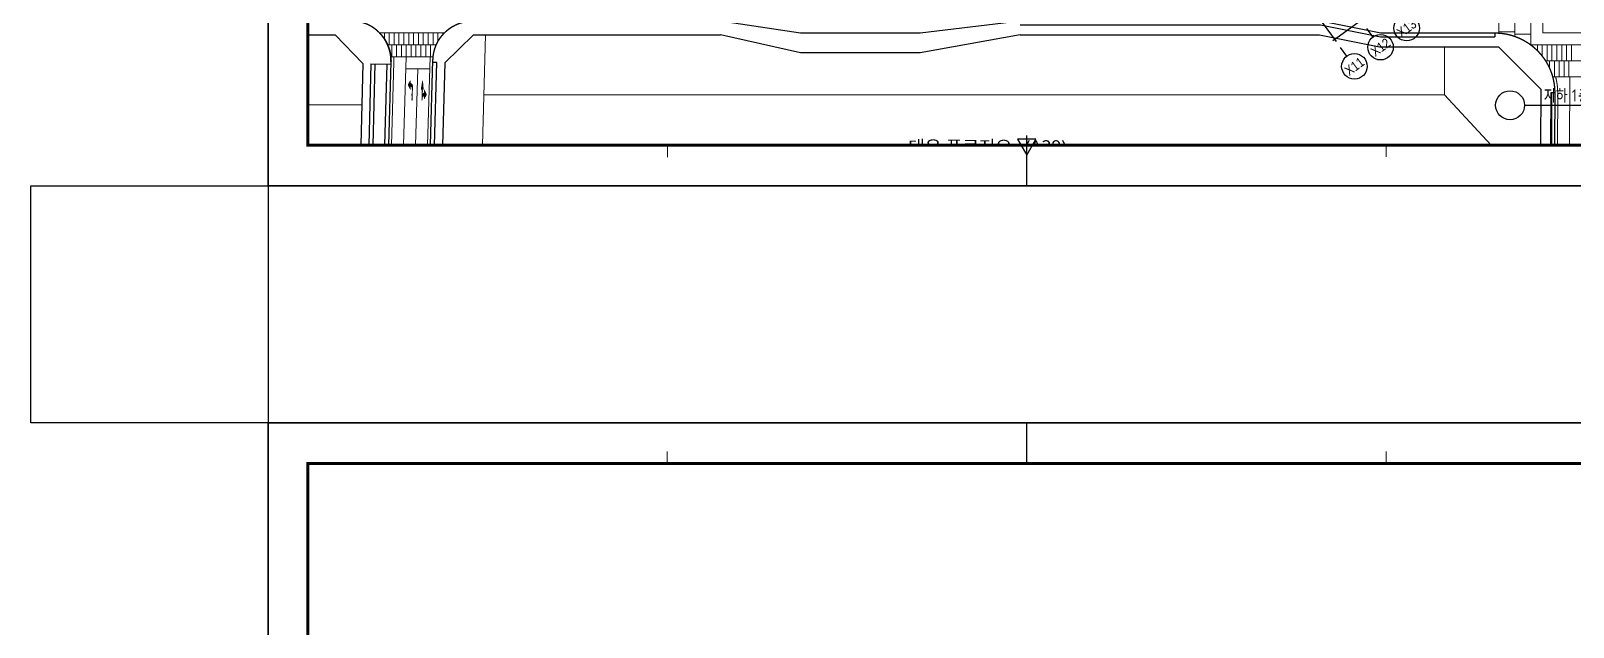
# Model space of a CAD drawing. Header units: millimetres. Extents: x 75184266 to 76346726, y -35850126 to -33679385.
# Drawn here: x 75184266 to 75570546, y -35188560 to -35039057 of the extents above; entities that cross this region are included whole.
import ezdxf
from ezdxf.enums import TextEntityAlignment as Align
from ezdxf.xclip import XClip

# ---------------------------------------------------------------- set-up
doc = ezdxf.new("R2010")
doc.units = ezdxf.units.MM
doc.header["$LTSCALE"] = 50
doc.header["$MEASUREMENT"] = 0
doc.header["$XCLIPFRAME"] = 2
doc.header["$PDMODE"] = 1
doc.header["$PDSIZE"] = -3
doc.linetypes.add('XR-지하3층$0$L2-2', pattern=[2.5, 1, -1.5])
doc.layers.get('0').update_dxf_attribs({"linetype": 'CONTINUOUS'})
doc.layers.get('Defpoints').update_dxf_attribs({"color": 51, "linetype": 'CONTINUOUS'})
for name, color, linetype in [('AA-XXXX-TEX1', 3, 'CONTINUOUS'), ('AZ-LINE', 3, 'CONTINUOUS'), ('XR-지하3층$0$00000-변경가로망', 7, 'CONTINUOUS'), ('XR-지하3층$0$0MARK', 7, 'CONTINUOUS'), ('XR-지하3층$0$DIM', 7, 'CONTINUOUS'), ('XR-지하3층$0$보도라인', 7, 'CONTINUOUS'), ('Y-TEX', 3, 'CONTINUOUS')]:
    doc.layers.add(name, color=color, linetype=linetype)
for name, color, linetype, plot in [('DEFPOINT', 142, 'CONTINUOUS', False), ('XR-기준층$0$XR-지하3층$0$DEFPOINT', 142, 'CONTINUOUS', False), ('건축', 8, 'CONTINUOUS', False)]:
    doc.layers.add(name, color=color, linetype=linetype, plot=plot)
for name, color, linetype, lineweight in [('XR-지하3층$0$$-길가장자리선', 7, 'CONTINUOUS', 0), ('XR-지하3층$0$$-정지선', 6, 'CONTINUOUS', 0), ('XR-지하3층$0$$-중앙선', 7, 'CONTINUOUS', 0), ('XR-지하3층$0$$-차로분리', 7, 'CONTINUOUS', 0), ('XR-지하3층$0$$-횡단보도', 2, 'CONTINUOUS', 0), ('XR-지하3층$0$00000-계획선', 7, 'CONTINUOUS', 0), ('XR-지하3층$0$0_plan', 7, 'CONTINUOUS', 0), ('XR-지하3층$0$RP-횡단보도', 8, 'CONTINUOUS', 0)]:
    doc.layers.add(name, color=color, linetype=linetype, lineweight=lineweight)
doc.styles.add('ANU-TEXT 0', font='', dxfattribs={"width": 0.8})
doc.styles.add('XR-지하3층$0$20110829_평면도_면적조정$0$돋움', font='')
doc.styles.add('XR-지하3층$0$돋움', font='', dxfattribs={"width": 0.9})
doc.styles.add('XR-지하3층$0$울릉도m', font='')
doc.styles.get('ANU-TEXT 0').set_extended_font_data('Malgun Gothic')
doc.styles.get('XR-지하3층$0$20110829_평면도_면적조정$0$돋움').set_extended_font_data('Dotum')
doc.styles.get('XR-지하3층$0$돋움').set_extended_font_data('Dotum')
doc.styles.get('XR-지하3층$0$울릉도m').set_extended_font_data('Malgun Gothic')
doc.dimstyles.new('XR-지하3층$0$20110829_평면도_면적조정$0$std_style', dxfattribs={"dimscale": 400, "dimtxt": 3, "dimasz": 1, "dimexe": 1.5, "dimexo": 2, "dimgap": 1, "dimtad": 1, "dimtoh": 1, "dimdec": 0, "dimzin": 0, "dimdsep": 46, "dimtxsty": 'XR-지하3층$0$돋움', "dimblk": 'XR-지하3층$0$20110829_평면도_면적조정$0$01420DDOT01', "dimblk1": 'XR-지하3층$0$20110829_평면도_면적조정$0$01420DDOT01', "dimblk2": 'XR-지하3층$0$20110829_평면도_면적조정$0$01420DDOT01', "dimcen": 2.5, "dimdle": 8, "dimclrd": 256, "dimclre": 256, "dimclrt": 256, "dimadec": 0, "dimazin": 0, "dimtfac": 1, "dimtdec": 0, "dimtix": 1, "dimtmove": 2, "dimatfit": 3, "dimldrblk": 'XR-지하3층$0$20110829_평면도_면적조정$0$_ClosedBlank', "dimfxl": 1, "dimtolj": 1, "dimtzin": 0, "dimlwd": -1, "dimlwe": -1, "dimarcsym": 0})

# ---------------------------------------------------------------- blocks, each defined once
blk = doc.blocks.new('바탕폼')
at = {"layer": 'AZ-LINE', "ltscale": 10}
blk.add_lwpolyline([(841, 594.71), (0, 594.71), (0, 0), (841, 0)], close=True, dxfattribs=at)
at = {"layer": 'AZ-LINE'}
for points, const_width in [([(380.5, 574.35), (380.5, 594.35)], 0.7), ([(380.5, 25.36), (380.5, 0.35)], 0.7), ([(380.5, 20.35), (380.5, 15.35)], 0.5)]:
    blk.add_lwpolyline(points, dxfattribs=dict(at, const_width=const_width))
at = {"layer": 'AZ-LINE', "ltscale": 10, "const_width": 0.5}
for points in [[(200.25, 574.35), (200.25, 580.35)], [(560.75, 574.35), (560.75, 580.35)], [(200.28, 20.37), (200.28, 14.37)], [(560.78, 20.42), (560.78, 14.42)]]:
    blk.add_lwpolyline(points, dxfattribs=at)
at = {"layer": 'AZ-LINE', "const_width": 1.5}
blk.add_lwpolyline([(20, 574.35), (20, 20.35), (821, 20.35), (821, 574.35)], close=True, dxfattribs=at)
at = {"layer": 'AZ-LINE'}
blk.add_lwpolyline([(380.5, 15.35), (385.1, 23.36), (375.9, 23.36)], close=True, dxfattribs=at)
blk = doc.blocks.new('XR-지하3층$0$20110829_평면도_면적조정$0$01420DDOT01')
blk.add_line((-1.5, 0), (1.5, 0))
at = {"const_width": 0.5}
blk.add_lwpolyline([(-0.25, 0, 1), (0.25, 0, 1)], format="xyb", close=True, dxfattribs=at)
blk = doc.blocks.new('*D202')
at = {"layer": 'Defpoints', "color": 0, "transparency": 16777216}
for p in [(75609430, -34956528, 0), (75615339, -34964587), (75504911, -35033156, 0)]:
    blk.add_point(p, dxfattribs=at)
at = {"layer": '건축'}
for p, q in [((75609903, -34957173), (75615694, -34965071)), ((75511142, -35040979), (75615016, -34964824)), ((75505384, -35033801), (75511174, -35041699))]:
    blk.add_line(p, q, dxfattribs=at)
at = {"layer": '건축', "xscale": 400, "yscale": 400, "zscale": 400}
for p, rotation in [((75615339, -34964587), 36.24693456144445), ((75510820, -35041215), 216.2469345614445)]:
    blk.add_blockref('XR-지하3층$0$20110829_평면도_면적조정$0$01420DDOT01', p, dxfattribs=dict(at, rotation=rotation))
at = {"layer": '건축', "insert": (75562310, -35001852), "char_height": 1800, "attachment_point": 5, "rotation": 36.24693, "style": 'XR-지하3층$0$돋움'}
blk.add_mtext('\\A1;129600', dxfattribs=at)
blk = doc.blocks.new('XR-지하3층$0$20110829_평면도_면적조정$0$_ClosedBlank')
at = {"color": 0, "linetype": 'ByBlock', "lineweight": -2}
for p, q in [((-1, 0.17), (0, 0)), ((-1, 0.17), (-1, -0.17)), ((0, 0), (-1, -0.17))]:
    blk.add_line(p, q, dxfattribs=at)
blk = doc.blocks.new('*X47')
at = {"color": 0}
for p, q in [((972, 808), (1015, 808)), ((972, 806), (1015, 806)), ((973, 816), (1014, 816)), ((973, 814), (1014, 814)), ((973, 812), (1014, 812)), ((973, 810), (1014, 810)), ((974, 823), (1013, 823)), ((974, 821), (1013, 821)), ((974, 819), (1013, 819)), ((974, 818), (1013, 818)), ((975, 829), (1012, 829)), ((975, 827), (1012, 827)), ((975, 825), (1012, 825)), ((976, 836), (1011, 836)), ((976, 834), (1011, 834)), ((976, 832), (1011, 832)), ((976, 831), (1012, 831)), ((977, 844), (1010, 844)), ((977, 842), (1010, 842)), ((977, 840), (1010, 840)), ((977, 838), (1011, 838)), ((978, 851), (1009, 851)), ((978, 849), (1009, 849)), ((978, 847), (1009, 847)), ((978, 846), (1009, 846)), ((979, 859), (1008, 859)), ((979, 857), (1008, 857)), ((979, 855), (1008, 855)), ((979, 853), (1008, 853)), ((980, 866), (1007, 866)), ((980, 864), (1007, 864)), ((980, 862), (1007, 862)), ((980, 861), (1007, 861)), ((981, 874), (1006, 874)), ((981, 872), (1006, 872)), ((981, 870), (1006, 870)), ((981, 868), (1006, 868)), ((982, 881), (1005, 881)), ((982, 879), (1005, 879)), ((982, 878), (1005, 878)), ((982, 876), (1005, 876)), ((983, 889), (1004, 889)), ((983, 887), (1004, 887)), ((983, 885), (1004, 885)), ((983, 883), (1004, 883)), ((984, 896), (1003, 896)), ((984, 894), (1003, 894)), ((984, 892), (1003, 892)), ((984, 891), (1003, 891)), ((985, 904), (1002, 904)), ((985, 902), (1002, 902)), ((985, 900), (1002, 900)), ((985, 898), (1002, 898)), ((986, 909), (1001, 909)), ((986, 908), (1001, 908)), ((986, 906), (1001, 906)), ((987, 917), (1000, 917)), ((987, 915), (1000, 915)), ((987, 913), (1000, 913)), ((987, 911), (1001, 911)), ((988, 924), (999, 924)), ((988, 922), (999, 922)), ((988, 921), (999, 921)), ((988, 919), (1000, 919)), ((989, 932), (998, 932)), ((989, 930), (998, 930)), ((989, 928), (998, 928)), ((989, 926), (998, 926)), ((990, 939), (997, 939)), ((990, 938), (997, 938)), ((990, 936), (997, 936)), ((990, 934), (997, 934)), ((991, 947), (996, 947)), ((991, 945), (996, 945)), ((991, 943), (996, 943)), ((991, 941), (996, 941)), ((992, 954), (995, 954)), ((992, 952), (995, 952)), ((992, 951), (995, 951)), ((992, 949), (995, 949)), ((993, 962), (994, 962)), ((993, 960), (994, 960)), ((993, 958), (994, 958)), ((993, 956), (994, 956)), ((964, 748), (1023, 748)), ((964, 746), (1023, 746)), ((964, 744), (1023, 744)), ((965, 756), (1022, 756)), ((965, 754), (1022, 754)), ((965, 752), (1022, 752)), ((965, 750), (1023, 750)), ((966, 763), (1021, 763)), ((966, 761), (1021, 761)), ((966, 759), (1021, 759)), ((966, 758), (1022, 758)), ((967, 771), (1020, 771)), ((967, 769), (1020, 769)), ((967, 767), (1020, 767)), ((967, 765), (1020, 765)), ((968, 778), (1019, 778)), ((968, 776), (1019, 776)), ((968, 774), (1019, 774)), ((968, 772), (1019, 772)), ((969, 786), (1018, 786)), ((969, 784), (1018, 784)), ((969, 782), (1018, 782)), ((969, 780), (1018, 780)), ((970, 793), (1017, 793)), ((970, 791), (1017, 791)), ((970, 789), (1017, 789)), ((970, 788), (1017, 788)), ((971, 801), (1016, 801)), ((971, 799), (1016, 799)), ((971, 797), (1016, 797)), ((971, 795), (1016, 795)), ((972, 804), (1015, 804)), ((972, 802), (1015, 802)), ((986, 742), (1001, 742)), ((986, 741), (1001, 741)), ((986, 739), (1001, 739)), ((986, 737), (1001, 737)), ((986, 735), (1001, 735)), ((986, 733), (1001, 733)), ((986, 731), (1001, 731)), ((986, 729), (1001, 729)), ((986, 728), (1001, 728)), ((986, 726), (1001, 726)), ((986, 724), (1001, 724)), ((986, 722), (1001, 722)), ((986, 720), (1001, 720)), ((986, 718), (1001, 718)), ((986, 716), (1001, 716)), ((986, 714), (1001, 714)), ((986, 712), (1001, 712)), ((986, 711), (1001, 711)), ((986, 709), (1001, 709)), ((986, 707), (1001, 707)), ((986, 705), (1001, 705)), ((986, 703), (1001, 703)), ((986, 701), (1001, 701)), ((986, 699), (1001, 699)), ((986, 698), (1001, 698)), ((986, 696), (1001, 696)), ((986, 694), (1001, 694)), ((986, 692), (1001, 692)), ((986, 690), (1001, 690)), ((986, 688), (1001, 688)), ((986, 686), (1001, 686)), ((986, 684), (1001, 684)), ((986, 682), (1001, 682)), ((986, 681), (1001, 681)), ((986, 679), (1001, 679)), ((986, 677), (1001, 677)), ((986, 675), (1001, 675)), ((986, 673), (1001, 673)), ((986, 671), (1001, 671)), ((986, 669), (1001, 669)), ((986, 667), (1001, 667)), ((986, 666), (1001, 666)), ((986, 664), (1001, 664)), ((986, 662), (1001, 662)), ((986, 660), (1001, 660)), ((986, 658), (1001, 658)), ((986, 656), (1001, 656)), ((986, 654), (1001, 654)), ((986, 652), (1001, 652)), ((986, 651), (1001, 651)), ((986, 649), (1001, 649)), ((986, 647), (1001, 647)), ((986, 645), (1001, 645)), ((986, 643), (1001, 643)), ((986, 641), (1001, 641)), ((986, 639), (1001, 639)), ((986, 638), (1001, 638)), ((986, 636), (1001, 636)), ((986, 634), (1001, 634)), ((986, 632), (1001, 632)), ((986, 630), (1001, 630)), ((986, 628), (1001, 628)), ((986, 626), (1001, 626)), ((986, 624), (1001, 624)), ((986, 622), (1001, 622)), ((986, 621), (1001, 621)), ((986, 619), (1001, 619)), ((986, 617), (1001, 617)), ((986, 615), (1001, 615)), ((986, 613), (1001, 613)), ((986, 611), (1001, 611)), ((986, 609), (1001, 609)), ((986, 608), (1001, 608)), ((986, 606), (1001, 606)), ((986, 604), (1001, 604)), ((986, 602), (1001, 602)), ((986, 600), (1104, 600)), ((986, 598), (1103, 598)), ((986, 596), (1102, 596)), ((986, 594), (1101, 594)), ((986, 592), (1100, 592)), ((986, 591), (1099, 591)), ((986, 589), (1098, 589)), ((986, 587), (1097, 587)), ((986, 585), (1096, 585)), ((986, 583), (1095, 583)), ((986, 581), (1094, 581)), ((986, 579), (1093, 579)), ((986, 578), (1092, 578)), ((986, 576), (1091, 576)), ((986, 574), (1090, 574)), ((986, 572), (1040, 572)), ((986, 570), (1034, 570)), ((986, 568), (1029, 568)), ((986, 566), (1026, 566)), ((986, 564), (1023, 564)), ((986, 562), (1020, 562)), ((986, 561), (1018, 561)), ((986, 559), (1016, 559)), ((986, 557), (1014, 557)), ((986, 555), (1013, 555)), ((986, 553), (1011, 553)), ((986, 551), (1010, 551)), ((986, 549), (1008, 549)), ((986, 548), (1007, 548)), ((986, 546), (1006, 546)), ((986, 544), (1006, 544)), ((986, 542), (1005, 542)), ((986, 540), (1004, 540)), ((986, 538), (1003, 538)), ((986, 536), (1003, 536)), ((986, 534), (1002, 534)), ((986, 532), (1002, 532)), ((986, 531), (1002, 531)), ((986, 529), (1001, 529)), ((986, 527), (1001, 527)), ((986, 525), (1001, 525)), ((986, 523), (1001, 523)), ((986, 521), (1001, 521)), ((986, 519), (1001, 519)), ((986, 517), (1001, 517)), ((986, 516), (1001, 516)), ((986, 514), (1001, 514)), ((986, 512), (1001, 512)), ((986, 510), (1001, 510)), ((986, 508), (1001, 508)), ((986, 506), (1001, 506)), ((986, 504), (1001, 504)), ((986, 502), (1001, 502)), ((986, 501), (1001, 501)), ((986, 499), (1001, 499)), ((986, 497), (1001, 497)), ((986, 495), (1001, 495)), ((986, 493), (1001, 493)), ((986, 491), (1001, 491)), ((986, 489), (1001, 489)), ((986, 488), (1001, 488)), ((986, 486), (1001, 486)), ((986, 484), (1001, 484)), ((986, 482), (1001, 482)), ((986, 480), (1001, 480)), ((986, 478), (1001, 478)), ((986, 476), (1001, 476)), ((986, 474), (1001, 474)), ((986, 472), (1001, 472)), ((986, 471), (1001, 471)), ((986, 469), (1001, 469)), ((986, 467), (1001, 467)), ((986, 465), (1001, 465)), ((986, 463), (1001, 463)), ((1001, 602), (1105, 602)), ((1003, 604), (1106, 604)), ((1004, 606), (1105, 606)), ((1006, 608), (1104, 608)), ((1007, 609), (1102, 609)), ((1009, 611), (1101, 611)), ((1011, 613), (1100, 613)), ((1013, 615), (1099, 615)), ((1015, 617), (1098, 617)), ((1018, 619), (1097, 619)), ((1020, 621), (1096, 621)), ((1023, 622), (1095, 622)), ((1026, 624), (1094, 624)), ((1029, 626), (1093, 626)), ((1033, 628), (1092, 628)), ((1037, 630), (1091, 630)), ((1043, 632), (1090, 632)), ((1046, 712), (1046, 712)), ((1046, 711), (1047, 711)), ((1046, 709), (1048, 709)), ((1046, 707), (1049, 707)), ((1046, 705), (1050, 705)), ((1046, 703), (1051, 703)), ((1046, 701), (1052, 701)), ((1046, 699), (1053, 699)), ((1046, 698), (1054, 698)), ((1046, 696), (1055, 696)), ((1046, 694), (1056, 694)), ((1046, 692), (1057, 692)), ((1046, 690), (1059, 690)), ((1046, 688), (1060, 688)), ((1046, 686), (1061, 686)), ((1046, 684), (1062, 684)), ((1046, 682), (1063, 682)), ((1046, 681), (1064, 681)), ((1046, 679), (1065, 679)), ((1046, 677), (1066, 677)), ((1046, 675), (1067, 675)), ((1046, 673), (1068, 673)), ((1046, 671), (1069, 671)), ((1046, 669), (1070, 669)), ((1046, 667), (1071, 667)), ((1046, 666), (1072, 666)), ((1046, 664), (1073, 664)), ((1046, 662), (1074, 662)), ((1046, 660), (1075, 660)), ((1046, 658), (1076, 658)), ((1046, 656), (1077, 656)), ((1046, 654), (1078, 654)), ((1046, 652), (1079, 652)), ((1046, 651), (1080, 651)), ((1046, 649), (1081, 649)), ((1046, 647), (1082, 647)), ((1046, 645), (1083, 645)), ((1046, 643), (1084, 643)), ((1046, 641), (1085, 641)), ((1046, 639), (1086, 639)), ((1046, 638), (1087, 638)), ((1046, 636), (1088, 636)), ((1046, 634), (1089, 634)), ((1046, 572), (1089, 572)), ((1046, 570), (1088, 570)), ((1046, 568), (1087, 568)), ((1046, 566), (1086, 566)), ((1046, 564), (1085, 564)), ((1046, 562), (1084, 562)), ((1046, 561), (1083, 561)), ((1046, 559), (1082, 559)), ((1046, 557), (1081, 557)), ((1046, 555), (1080, 555)), ((1046, 553), (1079, 553)), ((1046, 551), (1078, 551)), ((1046, 549), (1077, 549)), ((1046, 548), (1076, 548)), ((1046, 546), (1075, 546)), ((1046, 544), (1074, 544)), ((1046, 542), (1073, 542)), ((1046, 540), (1072, 540)), ((1046, 538), (1071, 538)), ((1046, 536), (1070, 536)), ((1046, 534), (1069, 534)), ((1046, 532), (1068, 532)), ((1046, 531), (1067, 531)), ((1046, 529), (1066, 529)), ((1046, 527), (1065, 527)), ((1046, 525), (1064, 525)), ((1046, 523), (1063, 523)), ((1046, 521), (1061, 521)), ((1046, 519), (1060, 519)), ((1046, 517), (1059, 517)), ((1046, 516), (1058, 516)), ((1046, 514), (1057, 514)), ((1046, 512), (1056, 512)), ((1046, 510), (1055, 510)), ((1046, 508), (1054, 508)), ((1046, 506), (1053, 506)), ((1046, 504), (1052, 504)), ((1046, 502), (1051, 502)), ((1046, 501), (1050, 501)), ((1046, 499), (1049, 499)), ((1046, 497), (1048, 497)), ((1046, 495), (1047, 495)), ((1046, 493), (1046, 493))]:
    blk.add_line(p, q, dxfattribs=at)
blk = doc.blocks.new('*X48')
at = {"color": 0}
for p, q in [((1204, 816), (1243, 816)), ((1204, 814), (1240, 814)), ((1204, 812), (1237, 812)), ((1204, 810), (1235, 810)), ((1204, 808), (1233, 808)), ((1204, 806), (1231, 806)), ((1205, 821), (1256, 821)), ((1205, 819), (1250, 819)), ((1205, 818), (1246, 818)), ((1206, 825), (1308, 825)), ((1206, 823), (1307, 823)), ((1207, 829), (1310, 829)), ((1207, 827), (1309, 827)), ((1208, 831), (1311, 831)), ((1209, 834), (1314, 834)), ((1209, 832), (1313, 832)), ((1210, 836), (1315, 836)), ((1211, 838), (1316, 838)), ((1212, 840), (1317, 840)), ((1213, 842), (1318, 842)), ((1214, 844), (1319, 844)), ((1215, 846), (1320, 846)), ((1216, 847), (1321, 847)), ((1217, 849), (1322, 849)), ((1219, 851), (1323, 851)), ((1220, 853), (1323, 853)), ((1221, 855), (1322, 855)), ((1223, 857), (1321, 857)), ((1225, 859), (1320, 859)), ((1226, 861), (1319, 861)), ((1228, 862), (1318, 862)), ((1230, 864), (1317, 864)), ((1232, 866), (1316, 866)), ((1235, 868), (1315, 868)), ((1237, 870), (1314, 870)), ((1240, 872), (1313, 872)), ((1243, 874), (1312, 874)), ((1246, 876), (1311, 876)), ((1250, 878), (1310, 878)), ((1254, 879), (1309, 879)), ((1259, 881), (1308, 881)), ((1264, 962), (1264, 962)), ((1264, 960), (1265, 960)), ((1264, 958), (1266, 958)), ((1264, 956), (1267, 956)), ((1264, 954), (1268, 954)), ((1264, 952), (1269, 952)), ((1264, 951), (1270, 951)), ((1264, 949), (1271, 949)), ((1264, 947), (1272, 947)), ((1264, 945), (1273, 945)), ((1264, 943), (1274, 943)), ((1264, 941), (1275, 941)), ((1264, 939), (1276, 939)), ((1264, 938), (1277, 938)), ((1264, 936), (1278, 936)), ((1264, 934), (1279, 934)), ((1264, 932), (1280, 932)), ((1264, 930), (1281, 930)), ((1264, 928), (1282, 928)), ((1264, 926), (1283, 926)), ((1264, 924), (1284, 924)), ((1264, 922), (1285, 922)), ((1264, 921), (1286, 921)), ((1264, 919), (1288, 919)), ((1264, 917), (1289, 917)), ((1264, 915), (1290, 915)), ((1264, 913), (1291, 913)), ((1264, 911), (1292, 911)), ((1264, 909), (1293, 909)), ((1264, 908), (1294, 908)), ((1264, 906), (1295, 906)), ((1264, 904), (1296, 904)), ((1264, 902), (1297, 902)), ((1264, 900), (1298, 900)), ((1264, 898), (1299, 898)), ((1264, 896), (1300, 896)), ((1264, 894), (1301, 894)), ((1264, 892), (1302, 892)), ((1264, 891), (1303, 891)), ((1264, 889), (1304, 889)), ((1264, 887), (1305, 887)), ((1264, 885), (1306, 885)), ((1264, 883), (1307, 883)), ((1264, 821), (1306, 821)), ((1264, 819), (1305, 819)), ((1264, 818), (1304, 818)), ((1264, 816), (1303, 816)), ((1264, 814), (1302, 814)), ((1264, 812), (1301, 812)), ((1264, 810), (1300, 810)), ((1264, 808), (1299, 808)), ((1264, 806), (1298, 806)), ((1204, 804), (1230, 804)), ((1204, 802), (1228, 802)), ((1204, 801), (1227, 801)), ((1204, 799), (1226, 799)), ((1204, 797), (1225, 797)), ((1204, 795), (1224, 795)), ((1204, 793), (1223, 793)), ((1204, 791), (1222, 791)), ((1204, 789), (1221, 789)), ((1204, 788), (1221, 788)), ((1204, 786), (1220, 786)), ((1204, 784), (1220, 784)), ((1204, 782), (1219, 782)), ((1204, 780), (1219, 780)), ((1204, 778), (1219, 778)), ((1204, 776), (1219, 776)), ((1204, 774), (1219, 774)), ((1204, 772), (1219, 772)), ((1204, 771), (1219, 771)), ((1204, 769), (1219, 769)), ((1204, 767), (1219, 767)), ((1204, 765), (1219, 765)), ((1204, 763), (1219, 763)), ((1204, 761), (1219, 761)), ((1204, 759), (1219, 759)), ((1204, 758), (1219, 758)), ((1204, 756), (1219, 756)), ((1204, 754), (1219, 754)), ((1204, 752), (1219, 752)), ((1204, 750), (1219, 750)), ((1204, 748), (1219, 748)), ((1204, 746), (1219, 746)), ((1204, 744), (1219, 744)), ((1204, 742), (1219, 742)), ((1204, 741), (1219, 741)), ((1204, 739), (1219, 739)), ((1204, 737), (1219, 737)), ((1204, 735), (1219, 735)), ((1204, 733), (1219, 733)), ((1204, 731), (1219, 731)), ((1204, 729), (1219, 729)), ((1204, 728), (1219, 728)), ((1204, 726), (1219, 726)), ((1204, 724), (1219, 724)), ((1204, 722), (1219, 722)), ((1204, 720), (1219, 720)), ((1204, 718), (1219, 718)), ((1204, 716), (1219, 716)), ((1204, 714), (1219, 714)), ((1204, 712), (1219, 712)), ((1204, 711), (1219, 711)), ((1204, 709), (1219, 709)), ((1204, 707), (1219, 707)), ((1204, 705), (1219, 705)), ((1204, 703), (1219, 703)), ((1204, 701), (1219, 701)), ((1204, 699), (1219, 699)), ((1204, 698), (1219, 698)), ((1204, 696), (1219, 696)), ((1204, 694), (1219, 694)), ((1204, 692), (1219, 692)), ((1204, 690), (1219, 690)), ((1204, 688), (1219, 688)), ((1204, 686), (1219, 686)), ((1204, 684), (1219, 684)), ((1204, 682), (1219, 682)), ((1204, 681), (1219, 681)), ((1204, 679), (1219, 679)), ((1204, 677), (1219, 677)), ((1204, 675), (1219, 675)), ((1204, 673), (1219, 673)), ((1204, 671), (1219, 671)), ((1204, 669), (1219, 669)), ((1204, 667), (1219, 667)), ((1204, 666), (1219, 666)), ((1204, 664), (1219, 664)), ((1204, 662), (1219, 662)), ((1204, 660), (1219, 660)), ((1204, 658), (1219, 658)), ((1204, 656), (1219, 656)), ((1204, 654), (1219, 654)), ((1204, 652), (1219, 652)), ((1204, 651), (1219, 651)), ((1204, 649), (1219, 649)), ((1204, 647), (1219, 647)), ((1204, 645), (1219, 645)), ((1204, 643), (1219, 643)), ((1204, 641), (1219, 641)), ((1204, 639), (1219, 639)), ((1204, 638), (1219, 638)), ((1204, 636), (1219, 636)), ((1204, 634), (1219, 634)), ((1204, 632), (1219, 632)), ((1204, 630), (1219, 630)), ((1204, 628), (1219, 628)), ((1204, 626), (1219, 626)), ((1204, 624), (1219, 624)), ((1204, 622), (1219, 622)), ((1204, 621), (1219, 621)), ((1204, 619), (1219, 619)), ((1204, 617), (1219, 617)), ((1204, 615), (1219, 615)), ((1204, 613), (1219, 613)), ((1204, 611), (1219, 611)), ((1204, 609), (1219, 609)), ((1204, 608), (1219, 608)), ((1204, 606), (1219, 606)), ((1204, 604), (1219, 604)), ((1204, 602), (1219, 602)), ((1204, 600), (1219, 600)), ((1204, 598), (1219, 598)), ((1204, 596), (1219, 596)), ((1204, 594), (1219, 594)), ((1204, 592), (1219, 592)), ((1204, 591), (1219, 591)), ((1204, 589), (1219, 589)), ((1204, 587), (1219, 587)), ((1204, 585), (1219, 585)), ((1204, 583), (1219, 583)), ((1204, 581), (1219, 581)), ((1204, 579), (1219, 579)), ((1204, 578), (1219, 578)), ((1204, 576), (1219, 576)), ((1204, 574), (1219, 574)), ((1204, 572), (1219, 572)), ((1204, 570), (1219, 570)), ((1204, 568), (1219, 568)), ((1204, 566), (1219, 566)), ((1204, 564), (1219, 564)), ((1204, 562), (1219, 562)), ((1204, 561), (1219, 561)), ((1204, 559), (1219, 559)), ((1204, 557), (1219, 557)), ((1204, 555), (1219, 555)), ((1204, 553), (1219, 553)), ((1204, 551), (1219, 551)), ((1204, 549), (1219, 549)), ((1204, 548), (1219, 548)), ((1204, 546), (1219, 546)), ((1204, 544), (1219, 544)), ((1204, 542), (1219, 542)), ((1204, 540), (1219, 540)), ((1204, 538), (1219, 538)), ((1204, 536), (1219, 536)), ((1204, 534), (1219, 534)), ((1204, 532), (1219, 532)), ((1204, 531), (1219, 531)), ((1204, 529), (1219, 529)), ((1204, 527), (1219, 527)), ((1204, 525), (1219, 525)), ((1204, 523), (1219, 523)), ((1204, 521), (1219, 521)), ((1204, 519), (1219, 519)), ((1204, 517), (1219, 517)), ((1204, 516), (1219, 516)), ((1204, 514), (1219, 514)), ((1204, 512), (1219, 512)), ((1204, 510), (1219, 510)), ((1204, 508), (1219, 508)), ((1204, 506), (1219, 506)), ((1204, 504), (1219, 504)), ((1204, 502), (1219, 502)), ((1204, 501), (1219, 501)), ((1204, 499), (1219, 499)), ((1204, 497), (1219, 497)), ((1204, 495), (1219, 495)), ((1204, 493), (1219, 493)), ((1204, 491), (1219, 491)), ((1204, 489), (1219, 489)), ((1204, 488), (1219, 488)), ((1204, 486), (1219, 486)), ((1204, 484), (1219, 484)), ((1204, 482), (1219, 482)), ((1204, 480), (1219, 480)), ((1204, 478), (1219, 478)), ((1204, 476), (1219, 476)), ((1204, 474), (1219, 474)), ((1204, 472), (1219, 472)), ((1204, 471), (1219, 471)), ((1204, 469), (1219, 469)), ((1204, 467), (1219, 467)), ((1204, 465), (1219, 465)), ((1204, 463), (1219, 463)), ((1264, 804), (1297, 804)), ((1264, 802), (1296, 802)), ((1264, 801), (1295, 801)), ((1264, 799), (1294, 799)), ((1264, 797), (1293, 797)), ((1264, 795), (1292, 795)), ((1264, 793), (1291, 793)), ((1264, 791), (1290, 791)), ((1264, 789), (1289, 789)), ((1264, 788), (1288, 788)), ((1264, 786), (1287, 786)), ((1264, 784), (1286, 784)), ((1264, 782), (1285, 782)), ((1264, 780), (1284, 780)), ((1264, 778), (1283, 778)), ((1264, 776), (1282, 776)), ((1264, 774), (1281, 774)), ((1264, 772), (1280, 772)), ((1264, 771), (1279, 771)), ((1264, 769), (1278, 769)), ((1264, 767), (1277, 767)), ((1264, 765), (1276, 765)), ((1264, 763), (1275, 763)), ((1264, 761), (1274, 761)), ((1264, 759), (1273, 759)), ((1264, 758), (1272, 758)), ((1264, 756), (1271, 756)), ((1264, 754), (1270, 754)), ((1264, 752), (1269, 752)), ((1264, 750), (1268, 750)), ((1264, 748), (1266, 748)), ((1264, 746), (1265, 746)), ((1264, 744), (1264, 744))]:
    blk.add_line(p, q, dxfattribs=at)
blk = doc.blocks.new('XR-지하3층$0$A$C723B38EE')
at = {"layer": 'XR-지하3층$0$$-길가장자리선', "color": 8}
for points in [[(159.3, 142.17, -0.03028), (159.34, 140.87), (157.46, 73.59), (154.04, 58.68), (153.61, 42.96)], [(450.28, 137.18, -0.064705), (450.8, 133.15), (450.72, 84.5), (450.69, 69.5), (450.64, 39.68), (453.6, 14.68), (453.58, 0.61)]]:
    blk.add_lwpolyline(points, format="xyb", dxfattribs=at)
blk.add_lwpolyline([(168.6, 42.55), (169.32, 68.26), (166.74, 83.34), (168.38, 142.17)], dxfattribs=at)
at = {"layer": 'XR-지하3층$0$$-정지선', "color": 8}
blk.add_line((168.29, 139.17), (162.29, 139.17), dxfattribs=at)
at = {"layer": 'XR-지하3층$0$$-중앙선', "color": 8}
blk.add_lwpolyline([(162.38, 142.17), (160.99, 92.53)], dxfattribs=at)
at = {"layer": 'XR-지하3층$0$$-차로분리', "color": 8, "linetype": 'XR-지하3층$0$L2-2', "ltscale": 80, "flags": 128}
for points in [[(165.29, 139.17), (164.14, 97.84)], [(453.8, 137.18), (453.7, 73.12)]]:
    blk.add_lwpolyline(points, dxfattribs=at)
at = {"layer": 'XR-지하3층$0$$-횡단보도', "color": 8}
for q in [(447.12, 178.68), (488.87, 148.18)]:
    blk.add_line((447.07, 148.18), q, dxfattribs=at)
at = {"layer": 'XR-지하3층$0$00000-계획선', "color": 8, "ltscale": 30}
for points in [[(180.52, 84.43), (182.29, 147.67)], [(181.87, 132.67), (422.44, 132.68)]]:
    blk.add_lwpolyline(points, dxfattribs=at)
at = {"layer": 'XR-지하3층$0$00000-계획선', "color": 8, "ltscale": 100}
for points in [[(422.44, 144.68), (422.44, 132.68)], [(422.44, 132.68), (434.53, 119.58)]]:
    blk.add_lwpolyline(points, dxfattribs=at)
blk.add_lwpolyline([(0.29, 142.83, 0.060626), (104.32, 130.17), (151.29, 130.17)], format="xyb", dxfattribs=at)
at = {"layer": 'XR-지하3층$0$00000-변경가로망', "color": 8}
blk.add_lwpolyline([(0.29, 160.88, 0.063236), (104.32, 147.67), (144.6, 147.67)], format="xyb", dxfattribs=at)
for points in [[(151.58, 140.5), (144.6, 147.67)], [(172.09, 140.7), (179.26, 147.67)], [(179.26, 147.67), (241.16, 147.67)], [(316.16, 147.67), (291.16, 143.17), (261.16, 143.17), (241.16, 147.67)], [(316.16, 147.67), (391.16, 147.68), (406.15, 144.68), (435.95, 144.68)], [(435.95, 144.68), (446.55, 134.06)], [(151.58, 140.5), (149.74, 74.58)], [(172.09, 140.7), (170.5, 83.6)], [(446.55, 134.06), (446.47, 84.68), (444.94, 69.68), (444.89, 39.69), (449.35, 14.68), (449.33, 0.61)]]:
    blk.add_lwpolyline(points, dxfattribs=at)
at = {"layer": 'XR-지하3층$0$0_plan', "color": 8}
for points in [[(0.29, 160.88, 0.063236), (104.32, 147.67), (144.6, 147.67)], [(0.29, 142.83, 0.060626), (104.32, 130.17), (151.29, 130.17)]]:
    blk.add_lwpolyline(points, format="xyb", dxfattribs=at)
blk.add_lwpolyline([(151.58, 140.5), (144.6, 147.67)], dxfattribs=at)
at = {"layer": 'XR-지하3층$0$RP-횡단보도', "color": 253}
for p, q in [((444.07, 145.18), (444.13, 181.68)), ((436.07, 148.14), (436.12, 179.21)), ((440.07, 147.31), (440.13, 180.98)), ((171.96, 148.17), (155.73, 148.17)), ((156.94, 146.67), (156.94, 148.17)), ((158.16, 145.17), (158.16, 148.17)), ((159.38, 145.17), (159.38, 148.17)), ((160.59, 145.17), (160.59, 148.17)), ((161.81, 145.17), (161.81, 148.17)), ((163.03, 145.17), (163.03, 148.17)), ((164.25, 145.17), (164.25, 148.17)), ((165.46, 145.17), (165.46, 148.17)), ((166.68, 145.17), (166.68, 148.17)), ((167.9, 145.17), (167.9, 148.17)), ((169.12, 145.17), (169.12, 148.17)), ((170.33, 145.97), (170.33, 148.17)), ((171.55, 147.72), (171.55, 148.17)), ((440.07, 148.47), (436.07, 148.48)), ((444.08, 147.86), (440.07, 147.86)), ((169.94, 145.17), (157.76, 145.17)), ((158.77, 142.17), (158.77, 145.17)), ((159.99, 142.17), (159.99, 145.17)), ((161.2, 142.17), (161.2, 145.17)), ((162.42, 142.17), (162.42, 145.17)), ((163.64, 142.17), (163.64, 145.17)), ((164.85, 142.17), (164.85, 145.17)), ((166.07, 142.17), (166.07, 145.17)), ((167.29, 142.17), (167.29, 145.17)), ((168.51, 142.17), (168.51, 145.17)), ((444.07, 145.18), (494.85, 145.18)), ((445.71, 143.73), (445.71, 145.18)), ((446.93, 142.34), (446.93, 145.18)), ((448.14, 141.18), (448.14, 145.18)), ((449.36, 141.18), (449.36, 145.18)), ((450.58, 141.18), (450.58, 145.18)), ((451.8, 141.18), (451.8, 145.18)), ((453.01, 141.18), (453.01, 145.18)), ((454.23, 141.18), (454.23, 145.18)), ((169.15, 142.17), (158.54, 142.17)), ((447.74, 141.18), (491.16, 141.18)), ((448.75, 139.27), (448.75, 141.18)), ((449.97, 137.18), (449.97, 141.18)), ((451.19, 137.18), (451.19, 141.18)), ((452.41, 137.18), (452.41, 141.18)), ((453.62, 137.18), (453.62, 141.18)), ((449.5, 137.18), (489.39, 137.18))]:
    blk.add_line(p, q, dxfattribs=at)
at = {"layer": 'XR-지하3층$0$보도라인', "color": 8}
blk.add_lwpolyline([(158.59, 140.89, 0.422417), (148.59, 151.17), (104.32, 151.17, -0.063785), (0.29, 164.49, -0.063785)], format="xyb", dxfattribs=at)
at = {"layer": 'XR-지하3층$0$보도라인', "color": 8, "linetype": 'Continuous', "flags": 128}
for points in [[(172.15, 34.92, -0.228038), (169.31, 41.25), (170.07, 68.31), (167.49, 83.39), (169.11, 141.45, -0.406058), (179.1, 151.17)], [(241.11, 151.17), (261.16, 148.17), (291.16, 148.17), (316.21, 151.17), (391.5, 151.18), (406.5, 148.18), (435.05, 148.18, -0.414705), (450.05, 133.15), (449.97, 84.5), (449.94, 69.5), (449.89, 39.63), (452.85, 14.63), (452.83, 0.61)], [(156.19, 147.67, -0.185978), (158.59, 140.89), (156.71, 73.69), (153.3, 58.78), (152.82, 41.71, -0.376914), (145.63, 33.97, -0.376914)]]:
    blk.add_lwpolyline(points, format="xyb", dxfattribs=at)
for points in [[(316.21, 150.17), (391.41, 150.18), (406.4, 147.18), (435.05, 147.18)], [(435.05, 148.18), (435.05, 147.18)], [(153.57, 140.45), (151.73, 74.32), (148.31, 59.41), (147.86, 43.12)], [(154.57, 140.42), (152.73, 74.19), (149.31, 59.28), (148.86, 43.1)], [(157.57, 140.33), (155.72, 73.81), (152.3, 58.9), (151.86, 43.01)], [(153.57, 140.45), (158.57, 140.31)], [(170.35, 42.5), (171.07, 68.38), (168.49, 83.46), (170.09, 140.76)], [(170.09, 140.76), (169.09, 140.78)], [(449.05, 133.15), (448.97, 84.55)], [(450.05, 133.15), (449.05, 133.15)], [(449.26, 133.15), (449.18, 84.55)]]:
    blk.add_lwpolyline(points, dxfattribs=at)
at = {"layer": 'XR-지하3층$0$0MARK', "color": 8}
for name, p, xscale, yscale, zscale, rotation in [('*X48', (175.38, 126.59), -0.0095999999708741, 0.0095999999903142, 0.0096, 358.4014940237182), ('*X47', (156.7, 127.26), 0.0095999999986752, 0.0095999999986752, 0.0095999999986752, 358.4014943289334)]:
    blk.add_blockref(name, p, dxfattribs=dict(at, xscale=xscale, yscale=yscale, zscale=zscale, rotation=rotation))
at = {"layer": 'XR-지하3층$0$DIM', "color": 3, "style": 'XR-지하3층$0$울릉도m', "width": 1.1}
blk.add_text('대우 푸르지오   (A29)', height=3, rotation=0, dxfattribs=at).set_placement((307.94, 119.76), align=Align.MIDDLE_CENTER)

msp = doc.modelspace()

# ---------------------------------------------------------------- linework, layer by layer
at = {"layer": 'DEFPOINT', "ltscale": 0.5}
msp.add_lwpolyline([(75243669.1, -35137325.5), (75184271.7, -35137325.5), (75184271.7, -35077925.1), (75243669.1, -35077925.1)], close=True, dxfattribs=at)
at = {"layer": 'XR-기준층$0$XR-지하3층$0$DEFPOINT', "ltscale": 0.5}
for points in [[(75663667, -35077925.1), (75243667, -35077925.1), (75243667, -34780925.1), (75663667, -34780925.1)], [(75663669.1, -35077925.1), (75243669.1, -35077925.1), (75243669.1, -34780925.1), (75663669.1, -34780925.1)], [(75663669.1, -35434325.5), (75243669.1, -35434325.5), (75243669.1, -35137325.5), (75663669.1, -35137325.5)], [(75663671.2, -35434325.5), (75243671.2, -35434325.5), (75243671.2, -35137325.5), (75663671.2, -35137325.5)]]:
    msp.add_lwpolyline(points, close=True, dxfattribs=at)
at = {"layer": 'Y-TEX', "color": 0}
msp.add_lwpolyline([(75558366.9, -35057720.5), (75609004.4, -35057720.5)], dxfattribs=at)
msp.add_circle((75554741, -35057720.5), 3625.9, dxfattribs=at)
at = {"layer": '건축'}
for p, q in [((75520408.5, -35040591.7), (75518831.7, -35038441.1)), ((75513876, -35045380.9), (75512299.3, -35043230.3))]:
    msp.add_line(p, q, dxfattribs=at)
for centre in [(75528833, -35038383.1), (75522300.5, -35043172.4), (75515768.1, -35047961.6)]:
    msp.add_circle(centre, 3200, dxfattribs=at)

# ---------------------------------------------------------------- block references
at = {"layer": 'AZ-LINE', "xscale": 499.40546941707, "yscale": 499.40546941707, "zscale": 499.40546941707}
for p in [(75243667, -35077925.1), (75243669.1, -35434325.5)]:
    msp.add_blockref('바탕폼', p, dxfattribs=at)
at = {"layer": '건축', "ltscale": 0.5}
ref = msp.add_blockref('XR-지하3층$0$A$C723B38EE', (75115875.3, -35187756.2), dxfattribs=dict(at, xscale=999.9999999999998, yscale=999.9999999999998, zscale=999.9999999999998))
XClip(ref).set_block_clipping_path([(137.7798442268, 119.9958357572), (497.8511876765, 396.6664658143)])

# ---------------------------------------------------------------- texts
at = {"layer": 'AA-XXXX-TEX1', "style": 'ANU-TEXT 0', "width": 0.8}
msp.add_text('지하 1층 주차유도설비 평면도', height=3000, dxfattribs=at).set_placement((75563170.3, -35056763.8))
at = {"layer": '건축', "style": 'XR-지하3층$0$20110829_평면도_면적조정$0$돋움', "width": 0.9}
for s, p in [('X13', (75528831, -35038380.5)), ('X12', (75522298.6, -35043169.8)), ('X11', (75515766.1, -35047959))]:
    msp.add_text(s, height=2400, rotation=36.246935, dxfattribs=at).set_placement(p, align=Align.MIDDLE_CENTER)

# ---------------------------------------------------------------- dimensions: what is measured, and where the dimension line sits
at = {"layer": '건축'}
dim = msp.add_linear_dim(base=(75615338.8, -34964587.2), p1=(75504910.7, -35033155.8, 0), p2=(75609430, -34956527.7, 0), angle=36.246935, dimstyle='XR-지하3층$0$20110829_평면도_면적조정$0$std_style', override={"dimtxt": 4.5}, dxfattribs=at)
dim.commit()
dim.dimension.update_dxf_attribs({"geometry": '*D202', "text_midpoint": (75562309.8, -35001851.8)})

doc.saveas('drawing.dxf')
